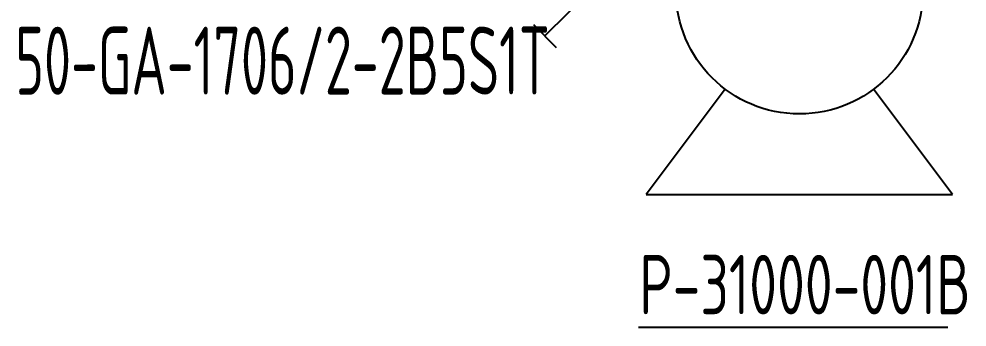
# Model space of a CAD drawing. Extents: x 24843 to 27502, y -10108 to -7552.
# Drawn here: x 27217.8 to 27273.5, y -8372.3 to -8354.2 of the extents above; entities that cross this region are included whole.
import ezdxf
from ezdxf.enums import TextEntityAlignment as Align

# ---------------------------------------------------------------- set-up
doc = ezdxf.new("R2010")
doc.units = 0
doc.layers.get('0').update_dxf_attribs({"linetype": 'CONTINUOUS'})
doc.layers.add('EQP', color=3, linetype='CONTINUOUS')
doc.layers.add('INS', color=2, linetype='CONTINUOUS')
doc.styles.add('HZ', font='ascii', dxfattribs={"width": 0.65, "bigfont": 'hztxt'})
doc.styles.add('LYTXT', font='ascii.shx', dxfattribs={"width": 0.8, "height": 4, "bigfont": 'LYTXT.shx'})

msp = doc.modelspace()

# ---------------------------------------------------------------- linework, layer by layer
at = {"color": 3, "linetype": 'Continuous'}
msp.add_line((27254.185, -8372.322), (27272.366, -8372.322), dxfattribs=at)
at = {"layer": 'EQP'}
for p, q in [((27259.283, -8358.336), (27254.638, -8364.53)), ((27272.641, -8364.53), (27267.995, -8358.336)), ((27254.638, -8364.53), (27272.641, -8364.53))]:
    msp.add_line(p, q, dxfattribs=at)
msp.add_circle((27263.639, -8352.528), 7.26, dxfattribs=at)
at = {"layer": 'INS', "color": 3}
for points in [[(27251.355, -8352.528), (27248.681, -8355.202)], [(27248.013, -8354.534), (27249.349, -8355.87)]]:
    msp.add_lwpolyline(points, dxfattribs=at)

# ---------------------------------------------------------------- texts
at = {"color": 3, "linetype": 'Continuous', "lineweight": 25, "style": 'HZ', "width": 0.68}
msp.add_text('50-GA-1706/2-2B5S1T', height=4, rotation=0.0266, dxfattribs=at).set_placement((27233.263, -8358.651), align=Align.CENTER)
at = {"color": 3, "style": 'LYTXT', "width": 0.8}
msp.add_text('P-31000-001B', height=3.5, dxfattribs=at).set_placement((27254.227, -8371.577))

doc.saveas('drawing.dxf')
